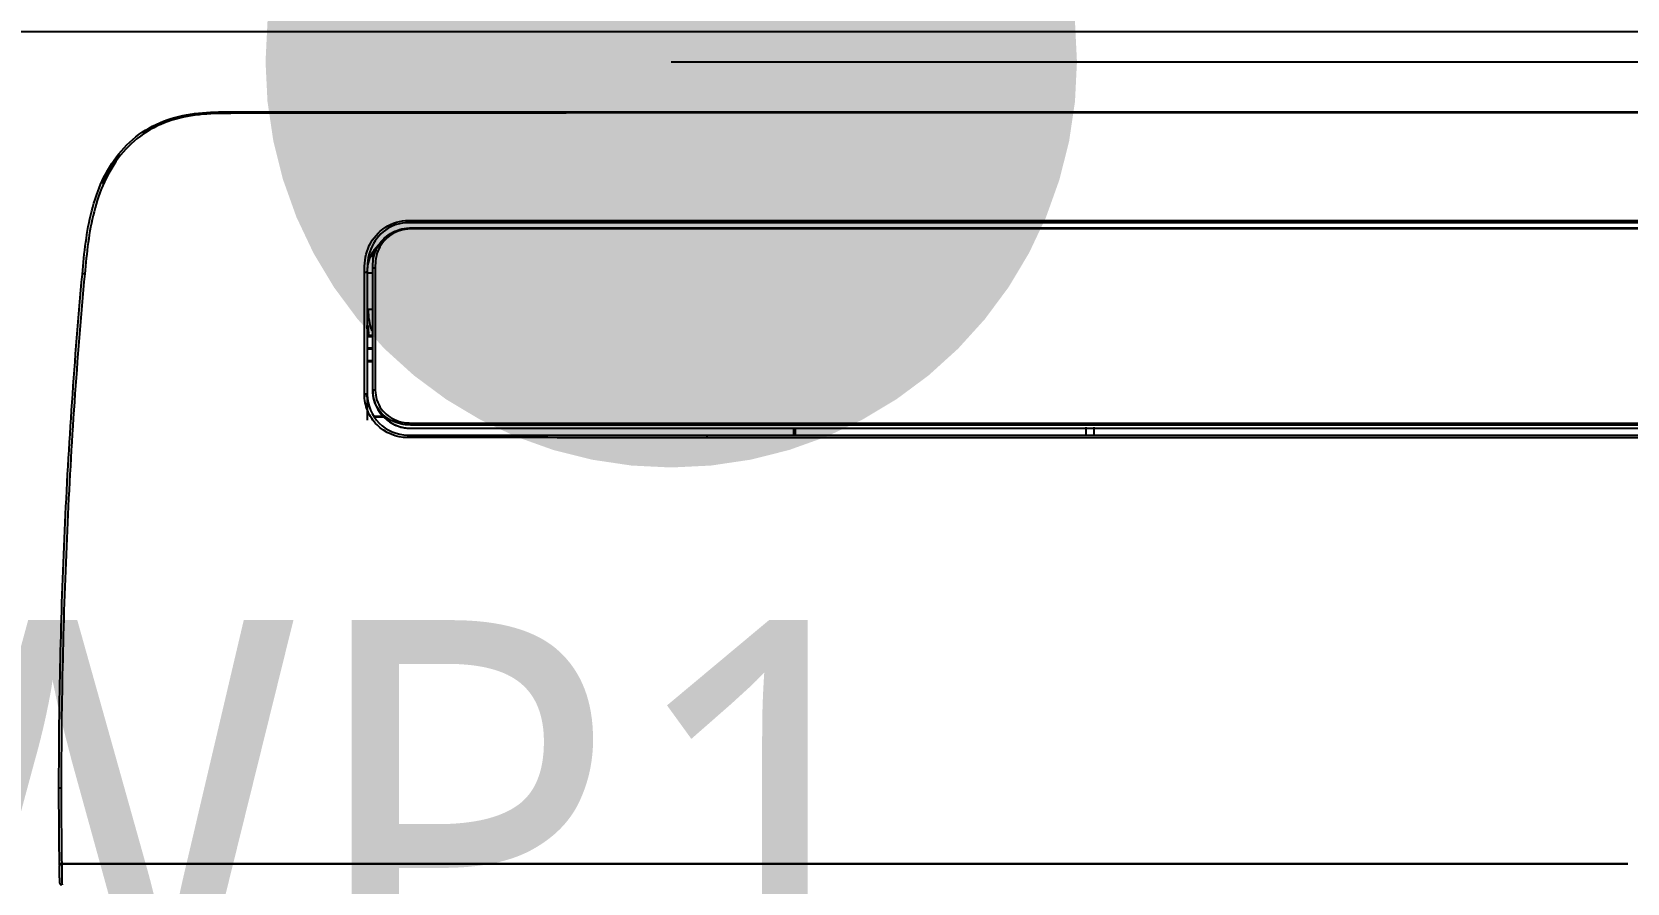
# Model space of a CAD drawing. Header units: millimetres. Extents: x 11242 to 497835, y 4200 to 105100.
# Drawn here: x 106198 to 106787, y 56610 to 56925 of the extents above; entities that cross this region are included whole.
import ezdxf
from ezdxf.enums import TextEntityAlignment as Align
from ezdxf.xclip import XClip

# ---------------------------------------------------------------- set-up
doc = ezdxf.new("R2010")
doc.units = ezdxf.units.MM
doc.header["$LTSCALE"] = 200
doc.header["$XCLIPFRAME"] = 0
for name, color, linetype in [('# LG-AIRCON', 240, 'Continuous'), ('# 냉난방설비', 4, 'Continuous'), ('CEIL-암면흡음텍스', 251, 'Continuous'), ('SYM', 6, 'Continuous'), ('SYM-LEAD', 6, 'Continuous')]:
    doc.layers.add(name, color=color, linetype=linetype)
doc.styles.add('$0$스타일1', font='malgun.ttf')
doc.styles.get("Standard").update_dxf_attribs({"font": 'malgun.ttf'})
doc.styles.add('스타일1', font='malgun.ttf')
doc.linetypes.add('WIREMESH2', pattern='A,5,-0.25,["X",Standard,S=1,R=0,X=-0.32,Y=-0.5],-0.25', length=5.5)
doc.dimstyles.new('DIM-QD 1', dxfattribs={"dimtxt": 3, "dimasz": 1.5, "dimexe": 1, "dimexo": 0, "dimgap": 1, "dimtad": 1, "dimdec": 3, "dimdsep": 46, "dimlunit": 6, "dimtxsty": '$0$스타일1', "dimblk1": 'ARCHTICK', "dimblk2": 'ARCHTICK', "dimsah": 1, "dimcen": 0, "dimclrd": 256, "dimclre": 256, "dimclrt": 3, "dimazin": 2, "dimtfac": 1, "dimtdec": 3, "dimtix": 1, "dimtmove": 2, "dimatfit": 3, "dimldrblk": 'ARCHTICK', "dimfxl": 1, "dimtolj": 1, "dimtzin": 0, "dimarcsym": 0})

# ---------------------------------------------------------------- blocks, each defined once
blk = doc.blocks.new('_ARCHTICK')
at = {"color": 0, "linetype": 'ByBlock', "const_width": 0.15}
blk.add_lwpolyline([(-0.5, -0.5), (0.5, 0.5)], dxfattribs=at)
blk = doc.blocks.new('A$C7F214049')
at = {"layer": '# LG-AIRCON', "color": 0}
for p, q in [((908.16, 499.55), (251.84, 499.55)), ((251.86, 500), (908.17, 500)), ((117.19, 449.03), (117.17, 449.13)), ((117.19, 449.03), (117.2, 448.95)), ((117.2, 448.95), (117.24, 448.7)), ((117.24, 448.7), (117.5, 448.7)), ((114.3, 440.5), (115.99, 440.5)), ((114.3, 426.97), (115.99, 426.97)), ((114, 417.41), (116.01, 417.41)), ((116.01, 417.01), (114, 417.01)), ((114, 416.91), (116.01, 416.91)), ((116.01, 412.6), (114, 412.6)), ((116.01, 412.56), (114, 412.56)), ((114, 412.36), (116.01, 412.36)), ((114, 412.31), (116.01, 412.31)), ((114, 408.01), (116.01, 408.01)), ((114, 407.91), (116.01, 407.91)), ((116.01, 407.51), (114, 407.51)), ((114, 397.84), (114, 394.63)), ((114, 394.63), (114, 385.97)), ((116.53, 387.5), (119.76, 387.5)), ((120.08, 387.14), (116.73, 387.14)), ((379.73, 380.4), (379.73, 383.43)), ((382.73, 380.4), (382.73, 383.43)), ((239.54, 380.5), (920.48, 380.5)), ((920.46, 379.52), (239.54, 379.52)), ((271.69, 380.5), (271.69, 382.89)), ((272.19, 382.6), (272.19, 380.5))]:
    blk.add_line(p, q, dxfattribs=at)
at = {"layer": '# LG-AIRCON', "color": 0, "extrusion": (0, 0, -1)}
blk.add_arc((-129, 440.5), 14.7, 23.26503, 26.30444, dxfattribs=at)
at = {"layer": '# LG-AIRCON', "color": 0}
for centre, radius, start, end in [((113.5, 394.63), 0.5, 0, 90), ((0.92, 221.8), 0.2, 90, 100.179)]:
    blk.add_arc(centre, radius, start, end, dxfattribs=at)
for centre, major_axis, ratio, start_param, end_param in [((117.62, 446.12), (-1.79, 0.89), 0.871721, 5.57532, 6.283185), ((117.61, 445.96), (-1.69, -1.07), 0.909906, 4.689918, 5.232312), ((129.3, 426.97), (0, 19.09), 0.785674, 1.570796, 1.99928), ((129.3, 420.97), (0, 21.43), 0.700106, 1.570796, 1.738135), ((113, 395.5), (-1, 0), 0.068982, 3.141593, 4.779721), ((129, 379.5), (0, -1), 0.054941, 3.141593, 4.679714), ((0.92, 221.8), (0.035, -0.197), 0.332536, 3.123924, 4.65892), ((0.92, 221.8), (0, -0.2), 0.336285, 3.141593, 4.71847), ((1.05, 222.08), (-0.001, -0.2), 0.16971, 4.716028, 5.126136), ((1.05, 221.8), (0, -0.2), 0.175267, 3.141593, 4.716048)]:
    blk.add_ellipse(centre, major_axis=major_axis, ratio=ratio, start_param=start_param, end_param=end_param, dxfattribs=at)
at = {"layer": '# LG-AIRCON', "color": 0, "extrusion": (0, 0, -1)}
blk.add_ellipse((129.3, 420.97), major_axis=(0, 21.64), ratio=0.707107, start_param=4.546719, end_param=4.712389, dxfattribs=at)
at = {"layer": '# LG-AIRCON', "color": 0}
for points, knots in [([(8.65, 440), (9.37, 447.84), (10.17, 455.7), (13.11, 467.13), (14.38, 470.9), (17.66, 478.01), (19.71, 481.42), (24.64, 487.52), (27.53, 490.21), (34.08, 494.64), (37.63, 496.3), (45.24, 498.66), (49.15, 499.32), (57.03, 499.99), (61.02, 500), (65, 500)], [0, 0, 0, 0, 0.25, 0.25, 0.375, 0.375, 0.5, 0.5, 0.625, 0.625, 0.75, 0.75, 0.875, 0.875, 1, 1, 1, 1]), ([(65, 499.42), (61.07, 499.41), (57.13, 499.39), (49.36, 498.71), (45.5, 498.05), (38, 495.69), (34.51, 494.04), (28.07, 489.64), (25.23, 486.97), (20.39, 480.93), (18.39, 477.55), (15.17, 470.52), (13.93, 466.8), (11.04, 455.52), (10.25, 447.79), (9.53, 440.03)], [0, 0, 0, 0, 0.125, 0.125, 0.25, 0.25, 0.375, 0.375, 0.5, 0.5, 0.625, 0.625, 0.75, 0.75, 1, 1, 1, 1]), ([(65, 500), (81.54, 500), (98.08, 500), (137.49, 500), (160.36, 500), (206.11, 500), (228.98, 500), (251.86, 500)], [0, 0, 0, 0, 0.265548, 0.265548, 0.632774, 0.632774, 1, 1, 1, 1]), ([(251.84, 499.56), (228.98, 499.56), (206.11, 499.55), (160.36, 499.53), (137.49, 499.52), (98.08, 499.47), (81.54, 499.45), (65, 499.42)], [0, 0, 0, 0, 0.367185, 0.367185, 0.734435, 0.734435, 1, 1, 1, 1]), ([(16.08, 473.38), (16.96, 475.36), (18.77, 478.9), (21.02, 482.19), (22.14, 483.62)], [0, 0, 0, 0, 0.543432, 1, 1, 1, 1]), ([(112.94, 440.7), (112.95, 442.2), (112.96, 443.69), (113.35, 446.63), (113.73, 448.1), (115.42, 452.28), (117.28, 454.79), (122.11, 458.45), (125.12, 459.6), (129.68, 459.88), (131.21, 459.83), (134.25, 459.83), (135.77, 459.83), (149.47, 459.82), (161.64, 459.82), (186, 459.81), (198.18, 459.8), (222.54, 459.8), (234.76, 459.82), (246.9, 459.81)], [0, 0, 0, 0, 0.03125, 0.03125, 0.0625, 0.0625, 0.125, 0.125, 0.1875, 0.1875, 0.21875, 0.21875, 0.25, 0.25, 0.5, 0.5, 0.75, 0.75, 1, 1, 1, 1]), ([(246.9, 458.91), (222.77, 458.93), (198.64, 458.9), (162.46, 458.92), (150.4, 458.93), (135.33, 458.94), (132.32, 458.96), (127.8, 458.94), (126.26, 458.78), (123.38, 457.87), (122.01, 457.17), (118.33, 454.52), (116.47, 452.04), (114.78, 447.87), (114.39, 446.41), (114.01, 443.47), (114.01, 441.97), (114, 440.5)], [0, 0, 0, 0, 0.5, 0.5, 0.75, 0.75, 0.8125, 0.8125, 0.84375, 0.84375, 0.875, 0.875, 0.9375, 0.9375, 0.96875, 0.96875, 1, 1, 1, 1]), ([(116.01, 442), (116.01, 443.2), (116.05, 444.4), (116.4, 446.75), (116.75, 447.91), (118.23, 451.17), (119.83, 453.08), (123.83, 455.89), (126.19, 456.73), (129.87, 457.09), (131.11, 457.08), (133.57, 457.09), (134.8, 457.09), (145.9, 457.08), (155.76, 457.08), (185.36, 457.08), (205.09, 457.08), (244.56, 457.07), (264.3, 457.07), (303.77, 457.08), (323.5, 457.08), (422.18, 457.08), (501.12, 457.08), (659, 457.09), (737.94, 457.08), (836.62, 457.09), (856.35, 457.09), (895.82, 457.08), (915.56, 457.1), (955.03, 457.07), (974.76, 457.08), (1004.35, 457.08), (1014.21, 457.08), (1025.3, 457.09), (1026.53, 457.09), (1029, 457.08), (1030.23, 457.09), (1033.91, 456.71), (1036.27, 455.85), (1040.24, 453.02), (1041.82, 451.1), (1043.28, 447.87), (1043.62, 446.74), (1043.97, 444.39), (1044.01, 443.2), (1044.01, 442)], [0, 0, 0, 0, 0.003906, 0.003906, 0.007812, 0.007812, 0.015625, 0.015625, 0.023437, 0.023437, 0.027344, 0.027344, 0.03125, 0.03125, 0.0625, 0.0625, 0.125, 0.125, 0.1875, 0.1875, 0.25, 0.25, 0.5, 0.5, 0.75, 0.75, 0.8125, 0.8125, 0.875, 0.875, 0.9375, 0.9375, 0.96875, 0.96875, 0.972656, 0.972656, 0.976562, 0.976562, 0.984375, 0.984375, 0.992187, 0.992187, 0.996094, 0.996094, 1, 1, 1, 1]), ([(1043.06, 442.22), (1043.06, 443.42), (1043.02, 444.62), (1042.66, 446.99), (1042.32, 448.13), (1040.81, 451.38), (1039.17, 453.28), (1035.07, 455.92), (1032.65, 456.56), (1027.73, 456.79), (1025.28, 456.73), (1012.99, 456.72), (1003.15, 456.72), (973.65, 456.72), (953.97, 456.71), (914.61, 456.74), (894.93, 456.72), (855.57, 456.73), (835.89, 456.73), (737.5, 456.72), (658.78, 456.73), (501.34, 456.73), (422.62, 456.73), (324.22, 456.73), (304.54, 456.73), (265.18, 456.72), (245.51, 456.72), (206.15, 456.73), (186.47, 456.73), (156.95, 456.72), (147.11, 456.72), (134.82, 456.72), (132.36, 456.79), (128.67, 456.63), (127.44, 456.47), (125.11, 455.79), (123.99, 455.29), (120.9, 453.32), (119.24, 451.43), (117.71, 448.15), (117.36, 446.99), (117, 444.61), (116.96, 443.41), (116.96, 442.21)], [0, 0, 0, 0, 0.003906, 0.003906, 0.007812, 0.007812, 0.015625, 0.015625, 0.023437, 0.023437, 0.03125, 0.03125, 0.0625, 0.0625, 0.125, 0.125, 0.1875, 0.1875, 0.25, 0.25, 0.5, 0.5, 0.75, 0.75, 0.8125, 0.8125, 0.875, 0.875, 0.9375, 0.9375, 0.96875, 0.96875, 0.976562, 0.976562, 0.980469, 0.980469, 0.984375, 0.984375, 0.992187, 0.992187, 0.996094, 0.996094, 1, 1, 1, 1]), ([(246.89, 459.81), (251.17, 459.8), (255.45, 459.8), (268.3, 459.8), (276.86, 459.8), (302.55, 459.81), (319.67, 459.8), (345.36, 459.8), (353.93, 459.8), (371.05, 459.8), (379.62, 459.8), (396.74, 459.8), (405.3, 459.8), (422.43, 459.8), (430.99, 459.8), (448.12, 459.8), (456.68, 459.8), (482.37, 459.81), (499.5, 459.81), (525.19, 459.81), (533.75, 459.81), (550.88, 459.81), (559.44, 459.81), (576.56, 459.81), (585.13, 459.81), (602.25, 459.81), (610.82, 459.81), (627.94, 459.81), (636.51, 459.81), (662.19, 459.81), (679.32, 459.81), (705.01, 459.81), (713.57, 459.81), (730.7, 459.81), (739.26, 459.8), (756.39, 459.8), (764.95, 459.8), (782.08, 459.8), (790.64, 459.8), (807.77, 459.8), (816.33, 459.8), (839.59, 459.81), (854.3, 459.81), (876.35, 459.8), (883.7, 459.8), (898.41, 459.8), (905.76, 459.8), (913.11, 459.81)], [0, 0, 0, 0, 0.01928, 0.01928, 0.057839, 0.057839, 0.134957, 0.134957, 0.173517, 0.173517, 0.212076, 0.212076, 0.250635, 0.250635, 0.289194, 0.289194, 0.327754, 0.327754, 0.404872, 0.404872, 0.443431, 0.443431, 0.481991, 0.481991, 0.52055, 0.52055, 0.559109, 0.559109, 0.597668, 0.597668, 0.674787, 0.674787, 0.713346, 0.713346, 0.751906, 0.751906, 0.790465, 0.790465, 0.829024, 0.829024, 0.867583, 0.867583, 0.933792, 0.933792, 0.966896, 0.966896, 1, 1, 1, 1]), ([(913.1, 458.91), (905.75, 458.9), (898.4, 458.9), (883.7, 458.9), (876.35, 458.9), (854.3, 458.91), (839.59, 458.91), (816.33, 458.91), (807.77, 458.9), (790.64, 458.9), (782.08, 458.9), (764.95, 458.9), (756.39, 458.9), (739.26, 458.91), (730.7, 458.91), (713.57, 458.91), (705.01, 458.91), (679.32, 458.91), (662.19, 458.91), (636.51, 458.91), (627.94, 458.91), (610.82, 458.91), (602.25, 458.91), (585.13, 458.91), (576.56, 458.91), (559.44, 458.91), (550.88, 458.91), (533.75, 458.91), (525.19, 458.91), (499.5, 458.91), (482.37, 458.91), (456.68, 458.9), (448.12, 458.9), (430.99, 458.9), (422.43, 458.9), (405.3, 458.9), (396.74, 458.9), (379.62, 458.9), (371.05, 458.9), (353.93, 458.9), (345.36, 458.9), (319.67, 458.9), (302.55, 458.91), (276.86, 458.9), (268.3, 458.9), (255.46, 458.9), (251.18, 458.9), (246.9, 458.91)], [0, 0, 0, 0, 0.033093, 0.033093, 0.066198, 0.066198, 0.132408, 0.132408, 0.170968, 0.170968, 0.209528, 0.209528, 0.248088, 0.248088, 0.286649, 0.286649, 0.325209, 0.325209, 0.402329, 0.402329, 0.440889, 0.440889, 0.47945, 0.47945, 0.51801, 0.51801, 0.55657, 0.55657, 0.59513, 0.59513, 0.67225, 0.67225, 0.710811, 0.710811, 0.749371, 0.749371, 0.787931, 0.787931, 0.826491, 0.826491, 0.865051, 0.865051, 0.942172, 0.942172, 0.980732, 0.980732, 1, 1, 1, 1]), ([(114, 440.5), (114.01, 441.1), (114.07, 442.31), (114.52, 444.7), (115.76, 448), (117.56, 450.34), (118.8, 451.49)], [0, 0, 0, 0, 0.147868, 0.295735, 0.59147, 1, 1, 1, 1]), ([(115.23, 446.45), (115.35, 446.72), (115.49, 447.02), (115.8, 447.64), (115.99, 447.97), (116.19, 448.3)], [0, 0, 0, 0, 0.481174, 0.481174, 1, 1, 1, 1]), ([(116.9, 448.75), (116.94, 448.73), (116.97, 448.72), (117.02, 448.71), (117.04, 448.71), (117.05, 448.71)], [0, 0, 0, 0, 0.734937, 0.734937, 1, 1, 1, 1]), ([(115.93, 446.77), (115.85, 446.84), (115.81, 446.9), (115.81, 446.98), (115.81, 446.99), (115.82, 447.01)], [0, 0, 0, 0, 0.756214, 0.756214, 1, 1, 1, 1]), ([(0, 250), (0, 281.74), (0.72, 313.48), (2.89, 361.03), (3.79, 376.87), (5.96, 408.5), (7.22, 424.29), (8.65, 440)], [0, 0, 0, 0, 0.5, 0.5, 0.75, 0.75, 1, 1, 1, 1]), ([(9.53, 440.03), (8.08, 424.31), (6.8, 408.53), (4.63, 376.89), (3.73, 361.05), (1.56, 313.49), (0.83, 281.75), (0.83, 250)], [0, 0, 0, 0, 0.25, 0.25, 0.5, 0.5, 1, 1, 1, 1]), ([(128.95, 379.53), (124.71, 379.53), (120.56, 381.28), (116.14, 385.72), (114.95, 387.49), (113.35, 391.37), (112.93, 393.45), (112.93, 395.57)], [0, 0, 0, 0, 0.5, 0.5, 0.75, 0.75, 1, 1, 1, 1]), ([(114, 395.5), (114, 391.53), (115.62, 387.66), (121.15, 382.13), (125.03, 380.5), (129, 380.5)], [0, 0, 0, 0, 0.5, 0.5, 1, 1, 1, 1]), ([(116.01, 397), (116.02, 396.38), (116.08, 395.16), (116.58, 392.75), (118.23, 388.75), (121.83, 385.18), (125.83, 383.53), (128.22, 383.08), (129.42, 383.01), (130.01, 383)], [0, 0, 0, 0, 0.083634, 0.167267, 0.334534, 0.669069, 0.836336, 0.919969, 1, 1, 1, 1]), ([(1044.01, 397), (1043.99, 394.55), (1043.29, 392.07), (1040.56, 388.05), (1038.54, 386.46), (1035.15, 384.98), (1033.96, 384.63), (1031.52, 384.21), (1030.3, 384.17), (1026.62, 384.2), (1024.17, 384.19), (1011.91, 384.16), (1002.1, 384.18), (972.67, 384.18), (953.03, 384.2), (913.76, 384.18), (894.13, 384.17), (854.86, 384.2), (835.22, 384.19), (737.05, 384.15), (658.51, 384.18), (501.43, 384.18), (422.89, 384.18), (324.71, 384.18), (305.08, 384.18), (265.81, 384.18), (246.17, 384.18), (206.9, 384.17), (187.27, 384.18), (157.83, 384.18), (148.02, 384.17), (135.76, 384.19), (133.31, 384.2), (129.63, 384.17), (128.41, 384.22), (126.01, 384.64), (124.82, 385), (121.46, 386.48), (119.48, 388.02), (116.72, 392.08), (116.03, 394.55), (116.01, 397)], [0, 0, 0, 0, 0.007813, 0.007813, 0.015625, 0.015625, 0.019531, 0.019531, 0.023437, 0.023437, 0.03125, 0.03125, 0.0625, 0.0625, 0.125, 0.125, 0.1875, 0.1875, 0.25, 0.25, 0.5, 0.5, 0.75, 0.75, 0.8125, 0.8125, 0.875, 0.875, 0.9375, 0.9375, 0.96875, 0.96875, 0.976562, 0.976562, 0.980469, 0.980469, 0.984375, 0.984375, 0.992188, 0.992188, 1, 1, 1, 1]), ([(116.95, 397.07), (116.97, 394.6), (117.73, 392.15), (120.61, 388.19), (122.67, 386.7), (126.11, 385.41), (127.32, 385.13), (129.73, 384.89), (130.96, 384.92), (134.62, 384.93), (137.07, 384.93), (149.29, 384.91), (159.07, 384.93), (188.42, 384.93), (208, 384.92), (247.15, 384.92), (266.73, 384.92), (305.88, 384.93), (325.46, 384.92), (423.35, 384.92), (501.66, 384.93), (658.27, 384.93), (736.58, 384.9), (834.47, 384.93), (854.05, 384.94), (893.2, 384.92), (912.78, 384.92), (951.93, 384.94), (971.51, 384.92), (1000.86, 384.93), (1010.64, 384.92), (1022.87, 384.93), (1025.31, 384.93), (1028.97, 384.93), (1030.2, 384.88), (1032.64, 385.12), (1033.86, 385.39), (1037.32, 386.68), (1039.42, 388.2), (1042.29, 392.17), (1043.05, 394.6), (1043.07, 397.08)], [0, 0, 0, 0, 0.007813, 0.007813, 0.015625, 0.015625, 0.019531, 0.019531, 0.023438, 0.023438, 0.03125, 0.03125, 0.0625, 0.0625, 0.125, 0.125, 0.1875, 0.1875, 0.25, 0.25, 0.5, 0.5, 0.75, 0.75, 0.8125, 0.8125, 0.875, 0.875, 0.9375, 0.9375, 0.96875, 0.96875, 0.976562, 0.976562, 0.980469, 0.980469, 0.984375, 0.984375, 0.992187, 0.992187, 1, 1, 1, 1]), ([(117.8, 390.17), (118.42, 389.05), (119.2, 388.01), (122.69, 384.52), (126.31, 383), (130.01, 383)], [0, 0, 0, 0, 0.260081, 0.260081, 1, 1, 1, 1]), ([(239.52, 379.52), (221.09, 379.52), (202.65, 379.52), (165.78, 379.52), (147.36, 379.53), (128.95, 379.53)], [0, 0, 0, 0, 0.5, 0.5, 1, 1, 1, 1]), ([(129, 380.5), (147.41, 380.5), (165.83, 380.5), (202.68, 380.5), (221.11, 380.5), (239.54, 380.5)], [0, 0, 0, 0, 0.5, 0.5, 1, 1, 1, 1]), ([(130.01, 383), (130.04, 383), (130.68, 382.98), (131.93, 382.99), (134.39, 383), (141.14, 382.99), (152.19, 382.99), (171.85, 383), (196.43, 383), (225.94, 383), (255.45, 383), (284.95, 383), (314.46, 383), (353.8, 383), (402.98, 383), (481.66, 383), (580.01, 383), (678.37, 383), (757.05, 383), (816.06, 383), (865.24, 383), (904.58, 383), (934.09, 383), (963.59, 383), (988.18, 382.99), (1007.84, 383.01), (1018.89, 383), (1025.95, 382.99), (1028.4, 382.99), (1029.66, 382.99), (1029.99, 383), (1030.01, 383)], [0, 0, 0, 0, 0.000088, 0.002137, 0.004186, 0.008284, 0.024674, 0.041065, 0.073846, 0.106628, 0.139409, 0.17219, 0.204972, 0.237753, 0.303316, 0.368878, 0.500004, 0.631129, 0.696692, 0.762255, 0.827817, 0.860599, 0.89338, 0.926161, 0.958943, 0.975333, 0.991724, 0.995822, 0.998895, 0.999919, 1, 1, 1, 1]), ([(0.19, 222), (0.12, 226.67), (0.08, 231.33), (0.02, 240.67), (0, 245.33), (0, 250)], [0, 0, 0, 0, 0.499971, 0.499971, 1, 1, 1, 1]), ([(0.83, 250), (0.83, 245.33), (0.84, 240.67), (0.91, 231.36), (0.95, 226.72), (1.02, 222.08)], [0, 0, 0, 0, 0.501231, 0.501231, 1, 1, 1, 1]), ([(0.2, 221.41), (0.2, 221.5), (0.22, 221.6), (0.3, 221.76), (0.35, 221.83), (0.47, 221.93), (0.53, 221.97), (0.6, 222)], [0, 0, 0, 0, 0.413485, 0.413485, 0.756372, 0.756372, 1, 1, 1, 1]), ([(0.85, 221.8), (0.76, 221.79), (0.68, 221.76), (0.53, 221.7), (0.47, 221.66), (0.34, 221.55), (0.28, 221.47), (0.21, 221.31), (0.2, 221.22), (0.2, 221.14)], [0, 0, 0, 0, 0.207206, 0.207206, 0.406319, 0.406319, 0.711537, 0.711537, 1, 1, 1, 1]), ([(0.3, 214.85), (0.29, 215.57), (0.28, 216.28), (0.25, 217.66), (0.24, 218.33), (0.22, 219.67), (0.21, 220.34), (0.2, 221.05), (0.2, 221.1), (0.2, 221.14)], [0, 0, 0, 0, 0.339725, 0.339725, 0.659808, 0.659808, 0.979892, 0.979892, 1, 1, 1, 1]), ([(0.61, 222), (0.67, 222.03), (0.74, 222.05), (0.88, 222.07), (0.95, 222.08), (1.02, 222.08)], [0, 0, 0, 0, 0.544417, 0.544417, 1, 1, 1, 1]), ([(0.71, 221.85), (0.72, 221.86), (0.74, 221.86), (0.81, 221.9), (0.87, 221.93), (0.95, 221.94)], [0, 0, 0, 0, 0.175789, 0.175789, 1, 1, 1, 1]), ([(0.95, 221.94), (6.89, 221.94), (12.88, 221.94), (24.85, 221.94), (30.84, 221.94), (48.84, 221.94), (60.86, 221.94), (96.96, 221.94), (121.09, 221.94), (169.36, 221.94), (193.52, 221.94), (241.83, 221.94), (265.99, 221.94), (386.76, 221.94), (483.38, 221.94), (580, 221.94)], [0, 0, 0, 0, 0.03125, 0.03125, 0.0625, 0.0625, 0.125, 0.125, 0.25, 0.25, 0.375, 0.375, 0.5, 0.5, 1, 1, 1, 1]), ([(1.02, 222.08), (5.84, 222.05), (10.68, 222.07), (20.38, 222.08), (25.23, 222.08), (39.8, 222.08), (49.53, 222.08), (78.75, 222.08), (98.27, 222.09), (137.37, 222.08), (156.93, 222.08), (196.07, 222.08), (215.64, 222.08), (235.21, 222.08)], [0, 0, 0, 0, 0.0625, 0.0625, 0.125, 0.125, 0.25, 0.25, 0.5, 0.5, 0.75, 0.75, 1, 1, 1, 1]), ([(1.02, 221.8), (1.02, 221.2), (1.03, 220.6), (1.06, 219), (1.07, 218), (1.1, 216.07), (1.12, 215.13), (1.13, 214.2)], [0, 0, 0, 0, 0.236714, 0.236714, 0.631467, 0.631467, 1, 1, 1, 1]), ([(580, 221.8), (483.39, 221.8), (386.78, 221.8), (266.01, 221.8), (241.86, 221.8), (193.56, 221.8), (169.41, 221.8), (121.16, 221.8), (97.04, 221.8), (60.93, 221.8), (48.92, 221.8), (30.92, 221.8), (24.93, 221.8), (12.95, 221.8), (6.96, 221.8), (1.02, 221.8)], [0, 0, 0, 0, 0.5, 0.5, 0.625, 0.625, 0.75, 0.75, 0.875, 0.875, 0.9375, 0.9375, 0.96875, 0.96875, 1, 1, 1, 1]), ([(235.21, 221.94), (215.64, 221.94), (196.07, 221.94), (156.93, 221.94), (137.37, 221.94), (98.28, 221.95), (78.76, 221.94), (49.53, 221.94), (39.8, 221.94), (25.24, 221.94), (20.38, 221.94), (10.69, 221.93), (5.85, 221.91), (1.03, 221.94)], [0, 0, 0, 0, 0.25, 0.25, 0.5, 0.5, 0.75, 0.75, 0.875, 0.875, 0.9375, 0.9375, 1, 1, 1, 1]), ([(443.67, 222), (392.53, 222), (341.38, 222), (266.1, 222), (241.95, 222), (193.66, 222), (169.52, 222), (121.28, 222), (97.18, 222), (61.05, 222), (49.02, 222), (30.97, 222), (24.96, 222), (13.13, 222), (7.32, 222), (1.51, 222)], [0, 0, 0, 0, 0.346652, 0.346652, 0.510321, 0.510321, 0.673991, 0.673991, 0.83766, 0.83766, 0.919495, 0.919495, 0.960412, 0.960412, 1, 1, 1, 1]), ([(235.21, 222.08), (247.56, 222.08), (259.91, 222.09), (279.86, 222.08), (287.46, 222.08), (310.26, 222.08), (325.46, 222.08), (348.25, 222.08), (355.85, 222.08), (378.64, 222.08), (393.84, 222.08), (424.23, 222.08), (439.43, 222.08), (462.23, 222.08), (469.82, 222.08), (492.62, 222.08), (507.82, 222.08), (538.21, 222.08), (553.41, 222.08), (572.4, 222.08), (576.2, 222.08), (580, 222.08)], [0, 0, 0, 0, 0.107476, 0.107476, 0.173589, 0.173589, 0.305814, 0.305814, 0.371927, 0.371927, 0.504153, 0.504153, 0.636379, 0.636379, 0.702492, 0.702492, 0.834718, 0.834718, 0.966944, 0.966944, 1, 1, 1, 1]), ([(0.3, 214.85), (0.3, 214.77), (0.32, 214.69), (0.39, 214.53), (0.45, 214.45), (0.58, 214.34), (0.65, 214.3), (0.8, 214.24), (0.88, 214.21), (0.98, 214.2)], [0, 0, 0, 0, 0.276838, 0.276838, 0.584469, 0.584469, 0.788147, 0.788147, 1, 1, 1, 1])]:
    blk.add_open_spline(points, degree=3, knots=knots, dxfattribs=at)
for points, degree in [([(65, 499.42), (65, 499.76), (65, 500), (65, 500)], 3), ([(251.86, 499.56), (251.86, 499.83), (251.86, 500), (251.86, 500)], 3), ([(246.89, 459.81), (246.89, 459.51), (246.89, 459.16), (246.9, 458.91)], 3), ([(114.25, 444.12), (114.34, 444.11), (114.44, 444.1)], 2), ([(9.53, 440.03), (9.05, 440.06), (8.66, 440.05), (8.65, 440)], 3), ([(112.93, 395.57), (112.93, 410.73), (112.94, 425.81), (112.94, 440.7)], 3), ([(112.94, 440.7), (113.48, 440.71), (114, 440.61), (114, 440.5)], 3), ([(114, 440.5), (114, 425.64), (114, 410.63), (114, 395.5)], 3), ([(114, 440.5), (114, 440.5), (114, 440.5), (114, 440.5)], 3), ([(116.96, 442.21), (116.46, 442.2), (116.01, 442.1), (116.01, 442)], 3), ([(116.01, 397), (116.01, 412.13), (116.01, 427.15), (116.01, 442)], 3), ([(116.96, 442.21), (116.96, 427.33), (116.95, 412.24), (116.95, 397.07)], 3), ([(116.95, 397.07), (116.45, 397.07), (116.01, 397.03), (116.01, 396.99)], 3), ([(239.54, 380.5), (239.54, 380.5), (239.54, 380.03), (239.54, 379.52)], 3), ([(0.83, 250), (0.37, 250), (0, 250), (0, 250)], 3), ([(0.2, 221.41), (0.19, 221.61), (0.19, 221.8), (0.19, 222)], 3), ([(0.6, 222), (0.35, 222), (0.19, 221.99), (0.19, 221.99)], 3), ([(0.69, 221.86), (0.66, 221.9), (0.62, 221.95), (0.6, 222)], 3), ([(1.02, 221.8), (0.96, 221.8), (0.91, 221.8), (0.85, 221.8)], 3), ([(0.92, 222), (0.96, 222), (1.01, 222), (1.05, 222)], 3), ([(1.05, 222), (1.22, 222), (1.39, 222), (1.56, 222)], 3), ([(352.04, 222), (428.03, 222), (504.01, 222), (580, 222)], 3)]:
    blk.add_open_spline(points, degree=degree, dxfattribs=at)
blk = doc.blocks.new('냉난방설비')
at = {"layer": '# 냉난방설비', "color": 8}
blk.add_blockref('A$C7F214049', (106207.5, -62404.52), dxfattribs=at)
blk = doc.blocks.new('C-6x6_1f')
blk.add_line((-27546.98, -298223.45), (-34746.98, -298223.45))
blk = doc.blocks.new('WP21')
at = {"layer": 'SYM', "color": 3, "linetype": 'WIREMESH2', "style": '스타일1'}
blk.add_attdef('WP', text='', height=3, dxfattribs=at).set_placement((10.55, 5), align=Align.MIDDLE_LEFT)

msp = doc.modelspace()

# ---------------------------------------------------------------- block references
msp.add_blockref('냉난방설비', (0, 118800))
at = {"layer": 'CEIL-암면흡음텍스'}
ref = msp.add_blockref('C-6x6_1f', (135871.98, 355148.45), dxfattribs=at)
XClip(ref).set_block_clipping_path([(-33321.9791048046, -298823.4499304557), (-30771.9791048046, -293623.4499304559)])
ref = msp.add_blockref('C-6x6_1f', (138534.48, 355148.45), dxfattribs=at)
XClip(ref).set_block_clipping_path([(-33321.9791048046, -298823.4499304557), (-30771.9791048046, -293623.4499304559)])
at = {"layer": 'SYM', "linetype": 'WIREMESH2'}
ref = msp.add_blockref('WP21', (105587.52, 56325), dxfattribs=dict(at, xscale=50, yscale=50, zscale=50))
ref.add_attrib('WP', 'WP1', dxfattribs={"color": 3, "linetype": 'WIREMESH2', "height": 150, "style": '스타일1'}).set_placement((106115.03, 56512.55), align=Align.BOTTOM_LEFT)

# ---------------------------------------------------------------- leaders
at = {"layer": 'SYM-LEAD'}
msp.add_leader([(106433.88, 56913.97), (113621.98, 56913.97), (125001.57, 56913.97)], dimstyle='DIM-QD 1', override={"dimscale": 200, "dimasz": 1.5, "dimtad": 0, "dimclrd": 6, "dimldrblk": 'DOT'}, dxfattribs=at)

doc.saveas('drawing.dxf')
